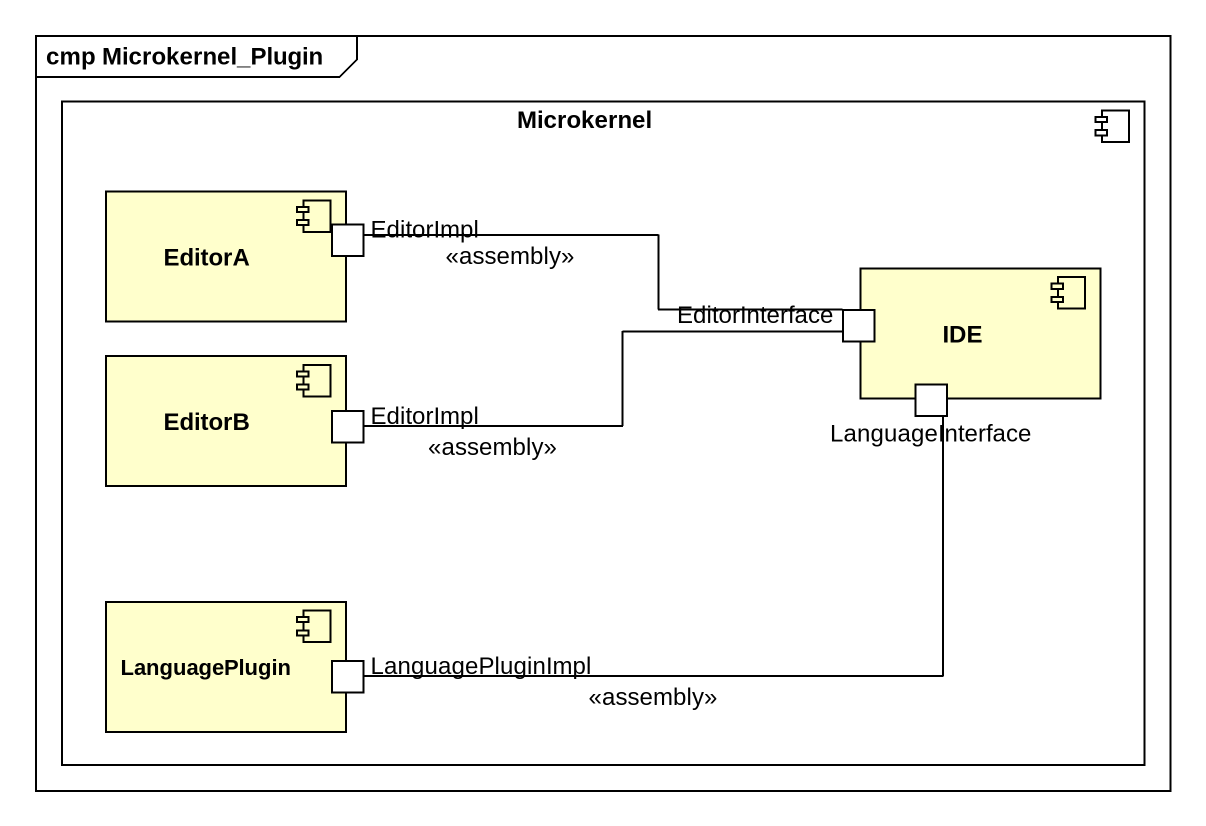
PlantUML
@startuml
mainframe cmp Microkernel_Plugin
component Microkernel {
  component EditorA {
    port EditorImpl
  }
  component IDE {
    port EditorInterface
    port LanguageInterface
  }
  component EditorB {
    port "EditorImpl" as EditorImpl_2
  }
  component LanguagePlugin {
    port LanguagePluginImpl
  }
}
EditorImpl -right- EditorInterface : <<assembly>>
EditorImpl_2 -right- EditorInterface : <<assembly>>
LanguagePluginImpl -right- LanguageInterface : <<assembly>>
@enduml
